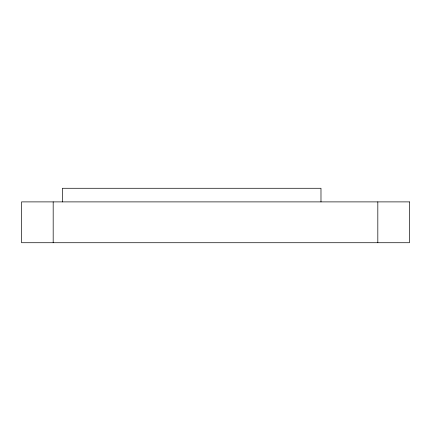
<?xml version="1.0" encoding="UTF-8"?>
<svg xmlns="http://www.w3.org/2000/svg" width="431" height="431" viewBox="0 0 431 431"><rect width="100%" height="100%" fill="white"/><g stroke="black" fill="none" stroke-linecap="round" stroke-linejoin="round"><path stroke-width="0.65" d="M377.82 201.891L377.82 242.723M320.982 201.891L320.982 188.277L62.382 188.277L62.382 201.891M53.18 201.891L53.18 242.723M409.45 201.891L21.55 201.891L21.55 242.723L409.45 242.723L409.45 201.891"/></g></svg>
